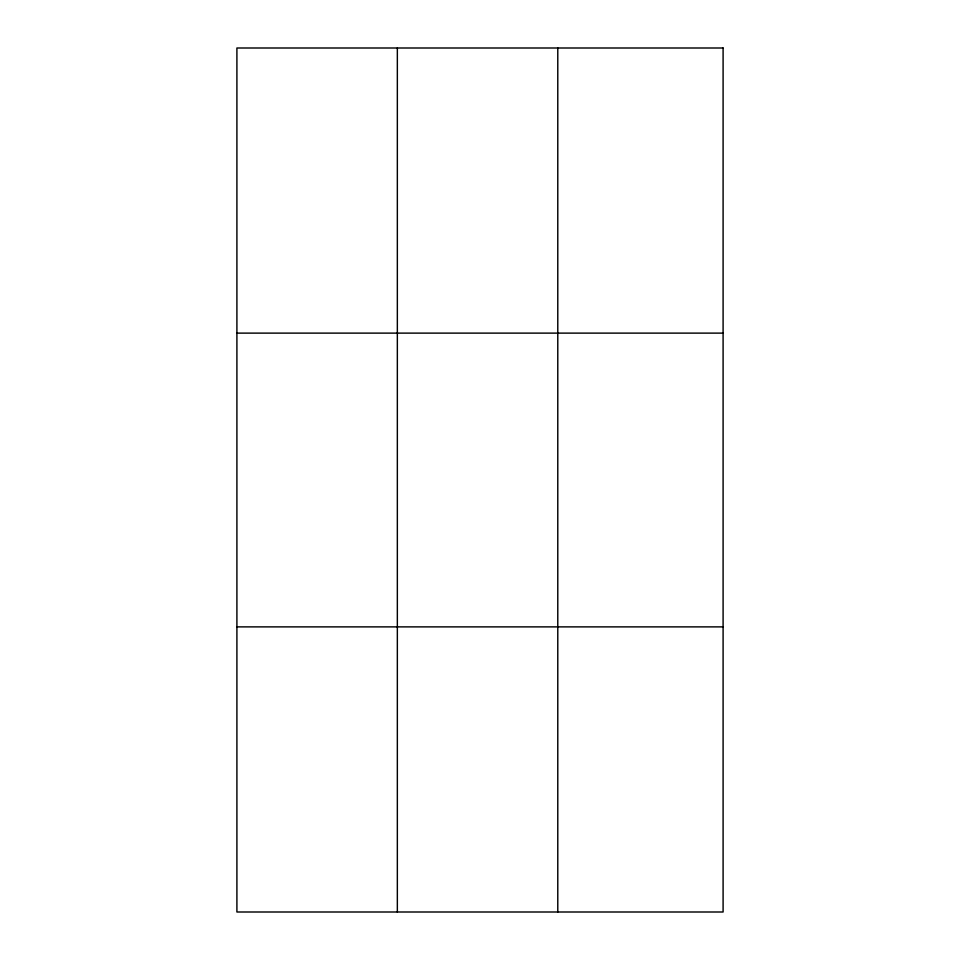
<?xml version="1.0" encoding="UTF-8"?>
<svg xmlns="http://www.w3.org/2000/svg" width="960" height="960" viewBox="0 0 960 960"><rect width="100%" height="100%" fill="white"/><g stroke="black" fill="none" stroke-linecap="round" stroke-linejoin="round"><path stroke-width="1.44" d="M397.344 912L397.344 48M557.784 912L557.784 48M236.904 333.12L723.096 333.12M236.904 626.88L723.096 626.88M723.096 48L723.096 912L236.904 912L236.904 48L723.096 48"/></g></svg>
